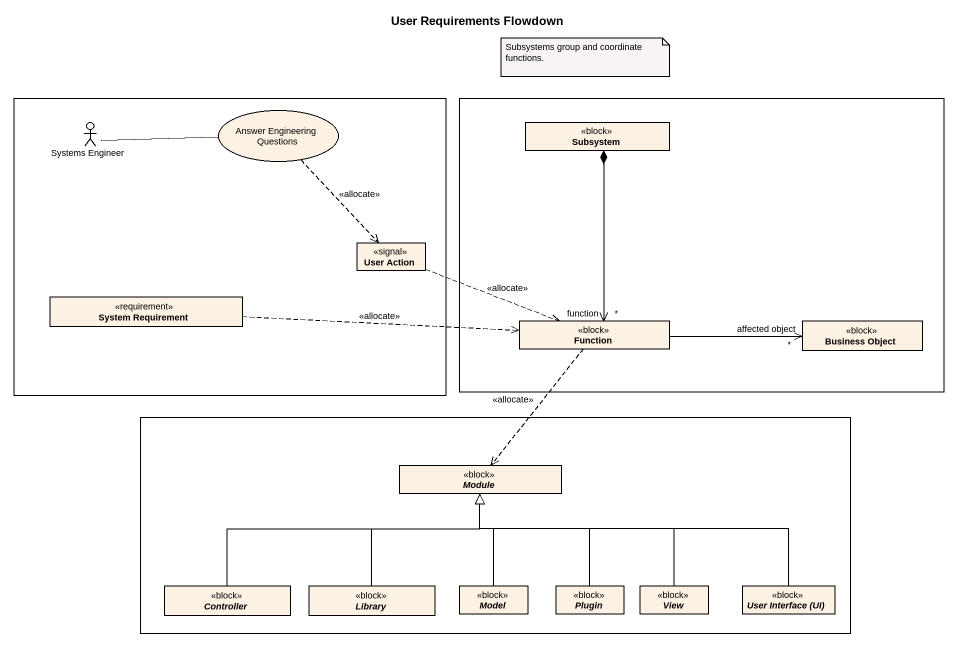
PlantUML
@startuml
title User Requirements Flowdown
allowmixing
hide circle
hide empty members
rectangle " " as rectangle1 {
  usecase "Answer Engineering Questions" as Answer_Engineering_Questions
  actor "Systems Engineer" as Systems_Engineer
  class "User Action" as User_Action <<signal>>
  class "System Requirement" as System_Requirement <<requirement>>
}
rectangle " " as rectangle2 {
  class Subsystem <<block>>
  class Function <<block>>
  class "Business Object" as Business_Object <<block>>
}
rectangle " " as rectangle3 {
  abstract class Module <<block>>
  abstract class Controller <<block>>
  abstract class Library <<block>>
  abstract class Model <<block>>
  abstract class Plugin <<block>>
  abstract class View <<block>>
  abstract class "User Interface (UI)" as User_Interface_UI <<block>>
}
Answer_Engineering_Questions ..> User_Action : <<allocate>>
Systems_Engineer -right- Answer_Engineering_Questions
Subsystem *--> "function\n*" Function
User_Action .right.> Function : <<allocate>>
System_Requirement .right.> Function : <<allocate>>
Function -right-> "affected object\n*" Business_Object
Function ..> Module : <<allocate>>
Controller -right-|> Module
Library -up-|> Module
Model -up-|> Module
Plugin -up-|> Module
View -up-|> Module
User_Interface_UI -left-|> Module
note as N1
  Subsystems group and coordinate functions.
end note
@enduml
